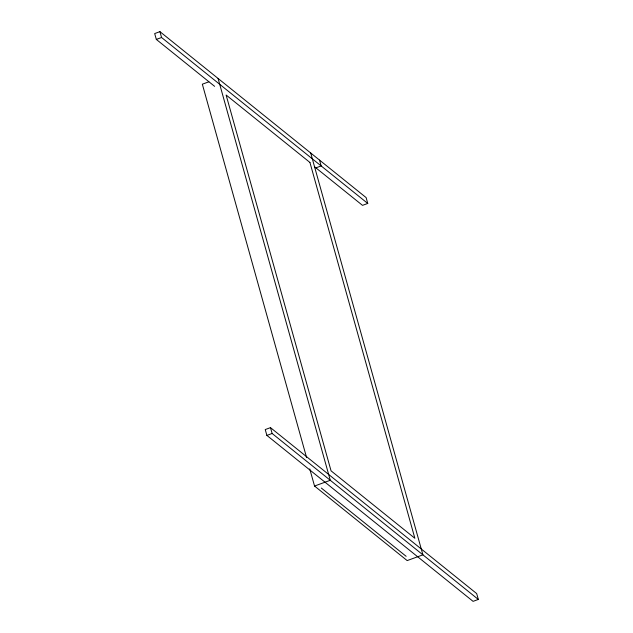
<?xml version="1.0" encoding="UTF-8"?>
<svg xmlns="http://www.w3.org/2000/svg" width="633" height="633" viewBox="0 0 633 633"><rect width="100%" height="100%" fill="white"/><g stroke="black" fill="none" stroke-linecap="round" stroke-linejoin="round"><path stroke-width="0.95" d="M314.379 166.621L362.511 205.361L367.757 203.446L366.119 197.591L159.927 31.65L154.681 33.565L156.319 39.42L214.627 86.349M156.319 39.42L161.565 37.505L367.757 203.446M208.819 81.831L202.338 84.197L306.562 457.469M315.914 167.864L321.16 165.941L319.523 160.094M270.489 427.639L265.243 429.554L266.881 435.409L473.073 601.35L478.319 599.435L476.681 593.58L270.489 427.639L272.127 433.486L478.319 599.435M266.881 435.409L272.127 433.486M309.751 468.895L314.538 486.033L330.276 480.289L218.076 78.445M321.342 488.059L406.149 556.32M314.538 486.033L407.169 560.585L422.907 554.84L310.708 152.996M159.927 31.65L161.565 37.505M309.933 162.459L226.116 94.997L331.051 470.833L414.868 538.287L309.933 162.459"/></g></svg>
